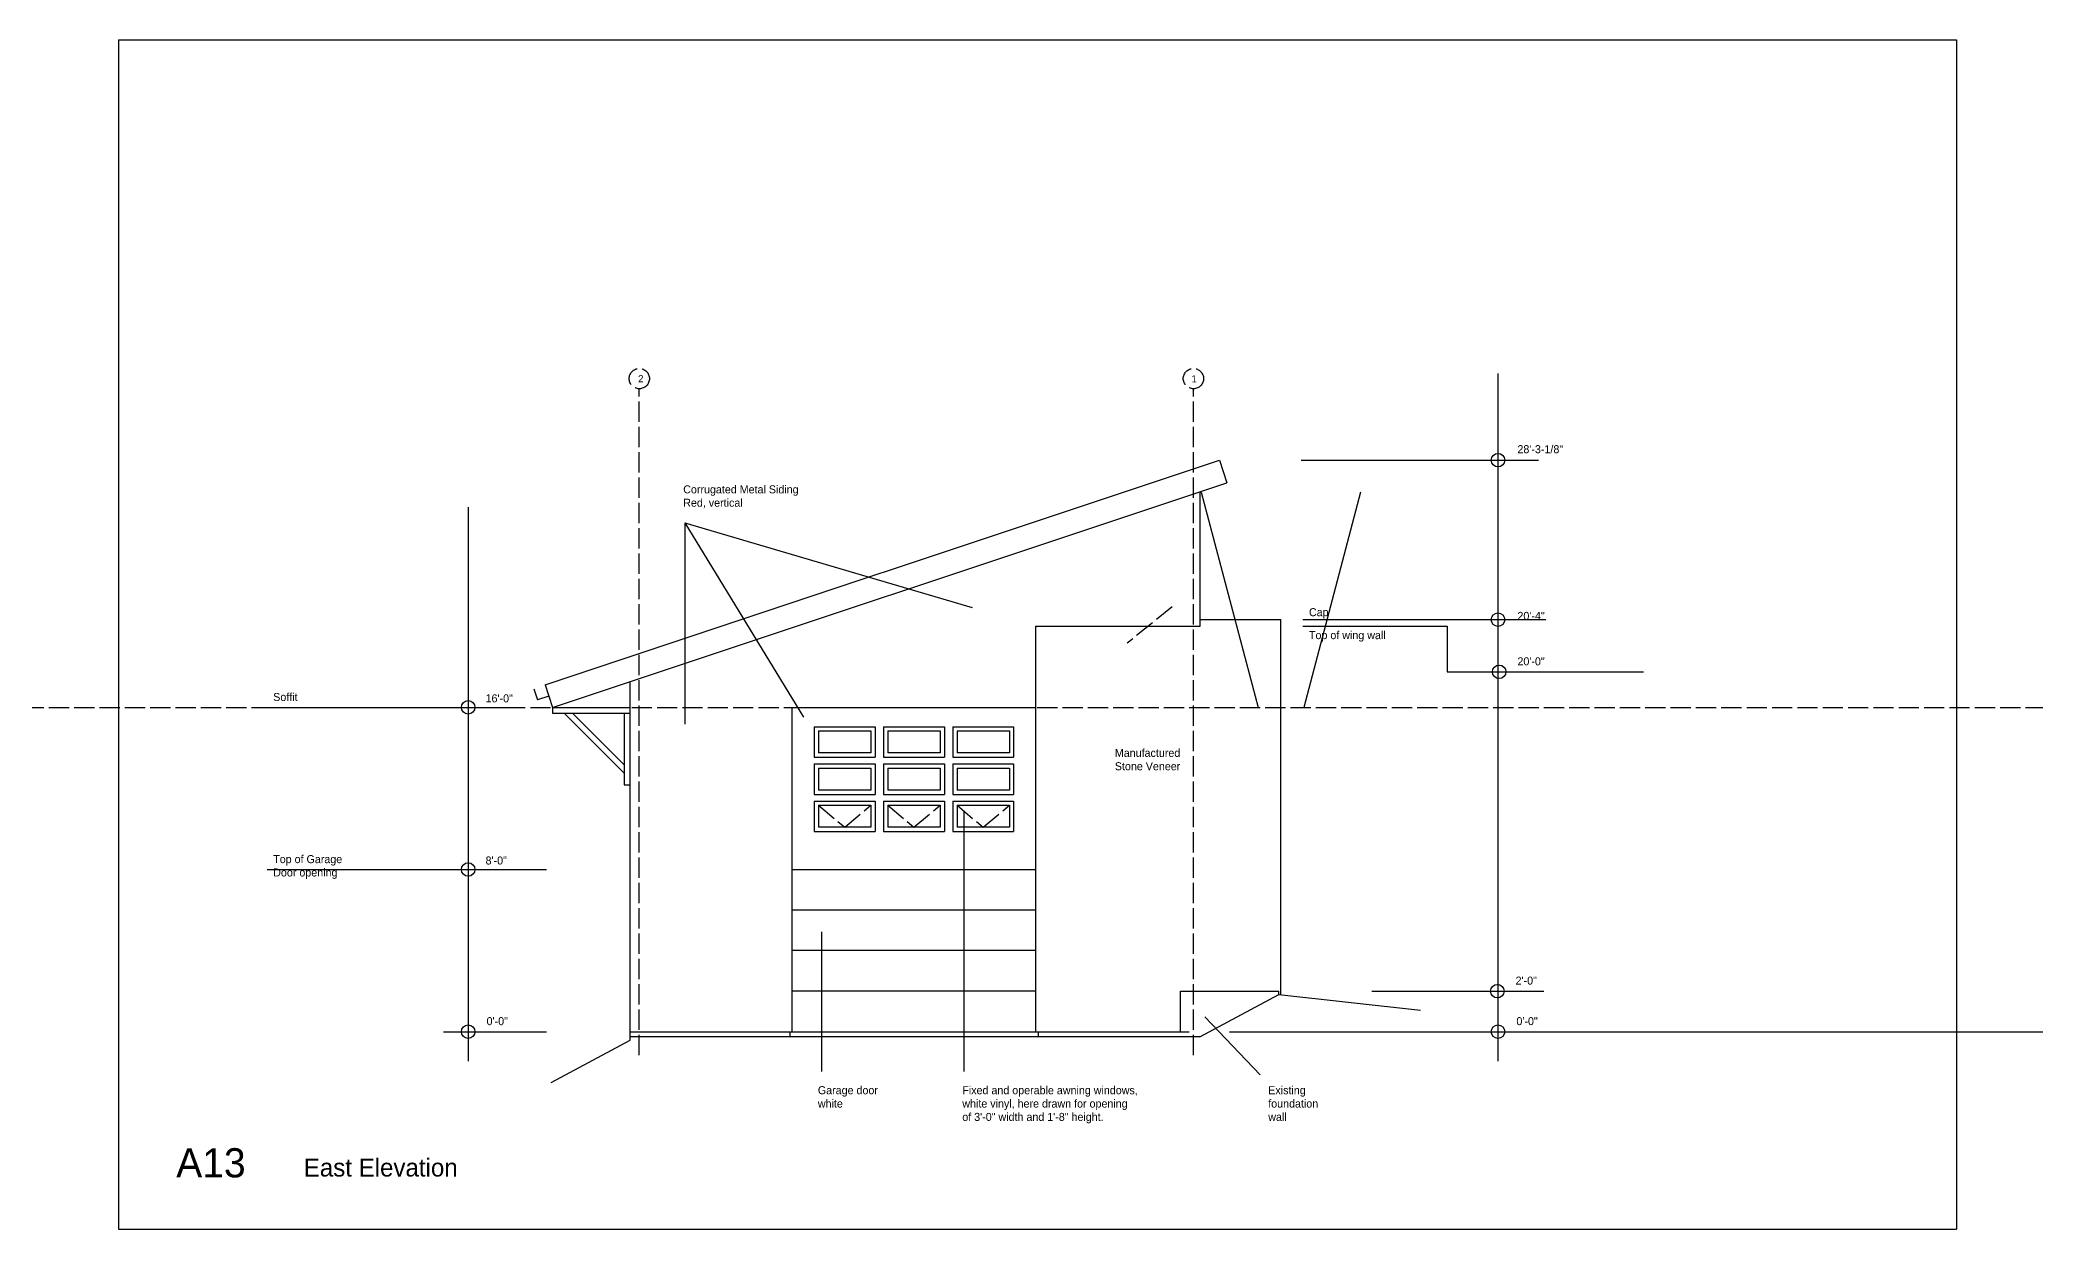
# Model space of a CAD drawing. Header units: inches. Extents: x -173 to 6851, y -1827 to 3486.
# Drawn here: x 2119 to 3301, y -1067 to -363 of the extents above; entities that cross this region are included whole.
import ezdxf

# ---------------------------------------------------------------- set-up
doc = ezdxf.new("R2010")
doc.units = ezdxf.units.IN
doc.header["$MEASUREMENT"] = 0
doc.linetypes.add('ACAD_ISO02W100', pattern=[15, 12, -3])
for name, color, linetype in [('const', 7, 'Continuous'), ('e1', 7, 'Continuous'), ('e2', 251, 'Continuous'), ('glassSwing', 172, 'ACAD_ISO02W100'), ('grid', 252, 'ACAD_ISO02W100'), ('millwork', 253, 'Continuous'), ('soffit', 253, 'ACAD_ISO02W100'), ('walls', 7, 'Continuous')]:
    doc.layers.add(name, color=color, linetype=linetype)

msp = doc.modelspace()

# ---------------------------------------------------------------- linework, layer by layer
for p, q in [((2166, -363.4), (3254, -363.4)), ((2166, -363.4), (2166, -1067.4)), ((3254, -363.4), (3254, -1067.4)), ((2166, -1067.4), (3254, -1067.4))]:
    msp.add_line(p, q)
at = {"layer": 'e1'}
for p, q in [((2817.7, -612.2), (2822.1, -625.5)), ((2806.8, -631.2), (2840.6, -758.5)), ((2901.3, -631.2), (2867.6, -758.5)), ((2709.1, -950.5), (2709.1, -710.5)), ((2411.8, -747.5), (2414, -754.1)), ((2418.5, -745.2), (2422.9, -758.5)), ((2564.8, -854.5), (2564.8, -758.5)), ((2564.8, -758.5), (2709.1, -758.5)), ((2564.8, -854.5), (2709.1, -854.5)), ((2710.6, -953.5), (2710.6, -950.5))]:
    msp.add_line(p, q, dxfattribs=at)
at = {"layer": 'e2'}
for p, q in [((2982.6, -560.8), (2982.6, -968)), ((2866.1, -612.2), (3006.5, -612.2)), ((2373, -639.9), (2373, -968)), ((2501.2, -649.2), (2501.2, -768.4)), ((2501.2, -649.2), (2571.4, -764.3)), ((2501.2, -649.2), (2671.4, -699.4)), ((2867.1, -706.5), (3010.9, -706.5)), ((2867.1, -710.5), (2952.5, -710.5)), ((2952.5, -710.5), (2952.5, -737.5)), ((2952.5, -737.5), (3010.9, -737.5)), ((2952.5, -737.5), (3068.8, -737.5)), ((2254, -758.5), (2393.1, -758.5)), ((2393.1, -758.5), (2401.3, -758.5)), ((2422.9, -758.5), (2468.8, -758.5)), ((2422.9, -762), (2468.8, -762)), ((2564.8, -758.5), (2695.8, -758.5)), ((2564.8, -758.5), (2695.8, -758.5)), ((2577.9, -770), (2577.9, -788)), ((2577.9, -770), (2613.9, -770)), ((2580.4, -772.5), (2611.4, -772.5)), ((2580.4, -772.5), (2580.4, -785.5)), ((2611.4, -772.5), (2611.4, -785.5)), ((2613.9, -770), (2613.9, -788)), ((2618.9, -770), (2618.9, -788)), ((2618.9, -770), (2654.9, -770)), ((2621.4, -772.5), (2652.4, -772.5)), ((2621.4, -772.5), (2621.4, -785.5)), ((2652.4, -772.5), (2652.4, -785.5)), ((2654.9, -770), (2654.9, -788)), ((2659.9, -770), (2659.9, -788)), ((2659.9, -770), (2695.9, -770)), ((2662.4, -772.5), (2693.4, -772.5)), ((2662.4, -772.5), (2662.4, -785.5)), ((2693.4, -772.5), (2693.4, -785.5)), ((2695.9, -770), (2695.9, -788)), ((2577.9, -788), (2613.9, -788)), ((2611.4, -785.5), (2580.4, -785.5)), ((2618.9, -788), (2654.9, -788)), ((2652.4, -785.5), (2621.4, -785.5)), ((2659.9, -788), (2695.9, -788)), ((2693.4, -785.5), (2662.4, -785.5)), ((2577.9, -792), (2577.9, -810)), ((2577.9, -792), (2613.9, -792)), ((2580.4, -794.5), (2611.4, -794.5)), ((2580.4, -794.5), (2580.4, -807.5)), ((2611.4, -794.5), (2611.4, -807.5)), ((2613.9, -792), (2613.9, -810)), ((2618.9, -792), (2618.9, -810)), ((2618.9, -792), (2654.9, -792)), ((2621.4, -794.5), (2652.4, -794.5)), ((2621.4, -794.5), (2621.4, -807.5)), ((2652.4, -794.5), (2652.4, -807.5)), ((2654.9, -792), (2654.9, -810)), ((2659.9, -792), (2659.9, -810)), ((2659.9, -792), (2695.9, -792)), ((2662.4, -794.5), (2693.4, -794.5)), ((2662.4, -794.5), (2662.4, -807.5)), ((2693.4, -794.5), (2693.4, -807.5)), ((2695.9, -792), (2695.9, -810)), ((2577.9, -810), (2613.9, -810)), ((2577.9, -814), (2577.9, -832)), ((2577.9, -814), (2613.9, -814)), ((2611.4, -807.5), (2580.4, -807.5)), ((2613.9, -814), (2613.9, -832)), ((2618.9, -810), (2654.9, -810)), ((2618.9, -814), (2618.9, -832)), ((2618.9, -814), (2654.9, -814)), ((2652.4, -807.5), (2621.4, -807.5)), ((2654.9, -814), (2654.9, -832)), ((2659.9, -810), (2695.9, -810)), ((2659.9, -814), (2659.9, -832)), ((2659.9, -814), (2695.9, -814)), ((2693.4, -807.5), (2662.4, -807.5)), ((2695.9, -814), (2695.9, -832)), ((2580.4, -816.5), (2611.4, -816.5)), ((2580.4, -816.5), (2580.4, -829.5)), ((2611.4, -816.5), (2611.4, -829.5)), ((2621.4, -816.5), (2652.4, -816.5)), ((2621.4, -816.5), (2621.4, -829.5)), ((2652.4, -816.5), (2652.4, -829.5)), ((2662.4, -816.5), (2693.4, -816.5)), ((2662.4, -816.5), (2662.4, -829.5)), ((2666.5, -819.9), (2666.5, -974)), ((2693.4, -816.5), (2693.4, -829.5)), ((2577.9, -832), (2613.9, -832)), ((2611.4, -829.5), (2580.4, -829.5)), ((2618.9, -832), (2654.9, -832)), ((2652.4, -829.5), (2621.4, -829.5)), ((2659.9, -832), (2695.9, -832)), ((2693.4, -829.5), (2662.4, -829.5)), ((2254, -854.5), (2419.4, -854.5)), ((2709.1, -878.5), (2564.8, -878.5)), ((2582.2, -891.4), (2582.2, -974)), ((2709.1, -902.5), (2564.8, -902.5)), ((2709.1, -926.5), (2564.8, -926.5)), ((2794.6, -926.5), (2852.8, -926.5)), ((2794.6, -950.5), (2794.6, -926.5)), ((2823.7, -926.5), (2842.1, -926.5)), ((2908, -926.5), (3009.8, -926.5)), ((2841.8, -976), (2809, -941.7)), ((2358.3, -950.5), (2419.4, -950.5)), ((2468.8, -950.5), (2710.3, -950.5)), ((2563.4, -950.5), (2563.4, -953.5)), ((2710.3, -950.5), (2794.6, -950.5)), ((2710.3, -950.5), (2799.7, -950.5)), ((2823.7, -950.5), (3009.8, -950.5)), ((3009.8, -950.5), (3468.3, -950.5))]:
    msp.add_line(p, q, dxfattribs=at)
for centre, radius in [((2982.6, -612.2), 4), ((2982.6, -706.6), 4), ((2983.3, -737.5), 4), ((2373, -758.5), 4), ((2373, -854.5), 4), ((2709.1, -854.5), 4.547473508864641e-13), ((2982.2, -926.5), 4), ((2373, -950.5), 4), ((2982.6, -950.5), 4)]:
    msp.add_circle(centre, radius, dxfattribs=at)
at = {"layer": 'glassSwing'}
msp.add_line((2789.7, -699), (2763.1, -720.5), dxfattribs=at)
msp.add_line((2789.7, -699), (2763.1, -720.5), dxfattribs=at)
at = {"layer": 'grid'}
for p, q in [((2474.3, -964.4), (2474.3, -569.9)), ((2802.3, -964.4), (2802.3, -569.9))]:
    msp.add_line(p, q, dxfattribs=at)
for centre in [(2474.3, -563.9), (2802.3, -563.9)]:
    msp.add_circle(centre, 6, dxfattribs=at)
at = {"layer": 'millwork'}
for p, q in [((2422.9, -758.5), (2422.9, -762)), ((2429.9, -762), (2465.3, -797.4)), ((2434.8, -762), (2465.3, -792.5)), ((2465.3, -762), (2465.3, -804.4)), ((2465.3, -804.4), (2468.8, -804.4))]:
    msp.add_line(p, q, dxfattribs=at)
at = {"layer": 'soffit'}
for p, q in [((1824.8, -758.5), (6768.4, -758.5)), ((2580.4, -816.5), (2580.4, -816.5)), ((2580.4, -816.5), (2595.9, -829.5)), ((2595.9, -829.5), (2611.4, -816.5)), ((2621.4, -816.5), (2636.9, -829.5)), ((2636.9, -829.5), (2652.4, -816.5)), ((2662.4, -816.5), (2677.9, -829.5)), ((2677.9, -829.5), (2693.4, -816.5))]:
    msp.add_line(p, q, dxfattribs=at)
at = {"layer": 'walls'}
for p, q in [((2418.5, -745.2), (2817.7, -612.2)), ((2422.9, -758.5), (2822.1, -625.5)), ((2806.3, -710.5), (2806.3, -630.7)), ((2806.3, -706.5), (2854.1, -706.5)), ((2854.1, -928.6), (2854.1, -706.5)), ((2709.1, -710.5), (2806.3, -710.5)), ((2468.8, -955.5), (2468.8, -743.2)), ((2420.7, -751.9), (2414, -754.1)), ((2564.8, -950.5), (2564.8, -854.5)), ((2806.1, -953.5), (2852.8, -928.5)), ((2852.8, -928.5), (2852.8, -926.5)), ((2852.8, -928.5), (2936.7, -937.7)), ((2422.1, -980.6), (2468.8, -955.5)), ((2806.1, -953.5), (2468.8, -953.5))]:
    msp.add_line(p, q, dxfattribs=at)

# ---------------------------------------------------------------- texts
at = {"layer": 'const', "attachment_point": 1}
for s, insert, char_height, width in [('2', (2473.6, -561.8), 4.26, 1625.197), ('1', (2801.2, -561.9), 4.26, 1625.197), ('28\'-3-1/8"', (2994.1, -603.3), 4.74, 1805.775), ('Corrugated Metal Siding^JRed, vertical', (2500.3, -627.1), 4.736, 1805.775), ('Cap', (2870.7, -699.8), 4.74, 1805.775), ('20\'-4"', (2994.1, -702), 4.74, 1805.775), ('Top of wing wall', (2870.7, -713.4), 4.736, 1805.775), ('20\'-0"', (2994.1, -728.9), 4.74, 1805.775), ('Soffit', (2257.6, -750), 4.74, 1805.775), ('16\'-0"', (2383.3, -750.8), 4.74, 1805.775), ('Manufactured^JStone Veneer', (2755.8, -783.1), 4.736, 1805.775), ('Top of Garage^JDoor opening', (2257.6, -846), 4.736, 1805.775), ('8\'-0"', (2383.3, -846.8), 4.74, 1805.775), ('2\'-0"', (2993, -917.9), 4.74, 1805.775), ('0\'-0"', (2383.9, -941.9), 4.74, 1805.775), ('0\'-0"', (2993.5, -941.9), 4.74, 1805.775), ('Garage door^Jwhite', (2580, -982.8), 4.736, 1805.775), ('Fixed and operable awning windows,^Jwhite vinyl, here drawn for opening^Jof 3\'-0" width and 1\'-8" height.', (2665.5, -982.8), 4.7359, 1805.775), ('Existing^Jfoundation^Jwall', (2846.6, -982.8), 4.736, 1805.775), ('A13', (2200.2, -1019.5), 17.26, 6582.049), ('East Elevation', (2275.7, -1025.6), 10.656, 4062.993)]:
    msp.add_mtext(s, dxfattribs=dict(at, insert=insert, char_height=char_height, width=width))

doc.saveas('drawing.dxf')
